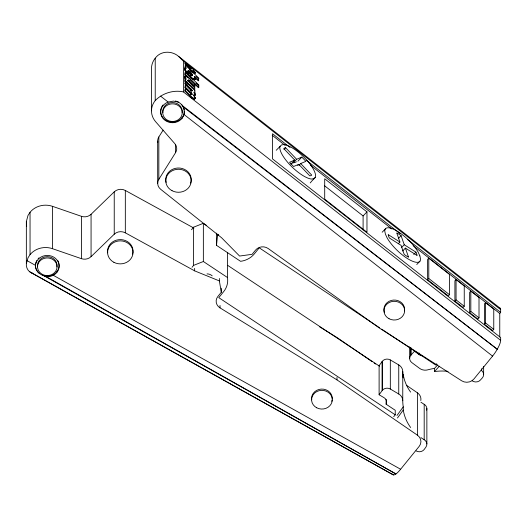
<?xml version="1.0" encoding="UTF-8"?>
<svg xmlns="http://www.w3.org/2000/svg" width="527" height="527" viewBox="0 0 527 527"><rect width="100%" height="100%" fill="white"/><g stroke="black" fill="none" stroke-linecap="round" stroke-linejoin="round"><path stroke-width="0.79" d="M392.911 474.656L31.245 272.749C27.793 271.142 25.942 267.281 26.35 263.566L26.35 221.551L27.997 215.457L30.046 212.282A19.288 17.437 0 0 1 52.469 206.32L81.408 216.314A8.873 8.024 0 0 0 91.066 214.291L114.234 191.854A8.873 8.024 0 0 1 125.327 190.464L193.91 228.092M189.641 69.386L190.372 69.228L184.984 63.826L185.366 62.825L191.018 68.358C191.973 66.521 194.18 71.58 195.273 72.535C195.517 75.012 188.198 69.748 190.135 68.833L190.761 68.82L185.366 63.418L185.366 62.825M185.214 68.115L185.339 69.926L189.746 75.75L189.358 76.151L186.453 72.792L184.799 69.926L184.825 68.523L186.229 68.069L185.366 67.192L185.366 65.012L198.784 78.18L198.402 80.914C192.269 75.974 193.692 74.485 198.784 80.506M194.898 92.548L194.898 90.42L185.366 81.072L185.366 83.371L191.189 89.083L192.177 90.796L191.255 90.44L185.366 84.676L185.366 87.067L191.242 92.851L192.052 94.32L191.044 93.958L185.366 88.398L184.984 91.125L191.387 97.409C192.124 98.206 194.786 100.347 194.753 98.141L195.023 97.317L193.817 94.959L195.043 95.156L195.26 94.465L194.206 91.968L194.898 92.548L194.509 92.95L193.929 92.429M192.474 75.302C191.973 73.622 189.799 70.651 188.159 70.993C188.02 73.227 193.02 75.144 191.894 75.809M379.624 327.781L259.244 247.835L254.337 253.869A20.711 18.728 0 0 1 240.569 261.32L216.498 245.332L217.671 234.12M163.133 130.11L158.838 136.954L158.838 179.318A8.873 8.024 0 0 0 160.695 189.305L221.551 237.723L239.581 256.05L252.117 254.324L255.569 250.088A8.873 8.024 0 0 1 268.223 248.546L379.203 327.926L461.639 380.79A8.873 8.024 0 0 0 473.918 378.999L492.561 356.107L184.015 114.484C185.161 109.735 182.968 104.478 178.567 102.198A11.838 10.698 0 0 0 175.346 101M195.003 78.931C194.496 81.303 191.024 77.621 190.148 76.929L190.537 76.52C191.96 79.109 197.454 80.71 194.575 76.422M26.35 263.566L27.997 257.815L30.046 254.646A19.288 17.437 0 0 1 52.469 248.678L81.408 258.671A8.873 8.024 0 0 0 91.066 256.649L114.234 234.212A8.873 8.024 0 0 1 125.327 232.829L194.634 270.852L219.37 280.924L221.3 292.261L217.855 296.503A8.873 8.024 0 0 0 220.016 307.88L336.984 379.881L417.437 435.19A8.873 8.024 0 0 1 419.222 446.323L400.625 469.247A13.682 3.458 -56.5 0 1 395.935 473.951A13.597 3.439 -56.5 0 1 392.635 474.129M194.509 99.109L195.142 97.739M195.122 93.885L194.654 95.558L193.501 95.334L193.89 94.926M190.978 68.866L191.538 67.831M187.875 80.479L194.509 86.599L194.898 86.197L189.667 81.026C184.496 76.949 195.26 89.57 194.898 87.699L194.509 90.315M194.944 73.26L193.06 70.473M158.838 179.318L175.59 152.619L175.59 144.477M410.625 392.101A47.344 42.799 0 0 1 403.254 374.598L403.254 377.76A47.344 42.799 0 0 1 402.766 371.64A8.873 8.024 0 0 0 398.748 364.921L390.329 359.948A5.916 5.349 0 0 0 382.325 361.258L379.111 365.679L379.111 394.763L384.064 397.694A5.711 5.165 0 0 1 386.107 404.209L395.243 410.276L395.243 414.828L393.695 416.725M379.111 394.763L382.325 390.342L382.325 361.258M396.983 415.507L403.254 406.844A47.344 42.799 0 0 1 402.766 400.724L402.766 371.64M397.47 418.003L403.254 410.006L403.254 406.844M191.518 229.739L193.587 227.196L203.356 223.316L206.703 225.536M192.032 267.294L193.587 265.384L203.356 261.504L227.433 277.492A20.711 18.728 0 0 1 223.685 291.596L218.777 297.636L395.243 414.828M217.671 235.74L218.705 234.469M436.738 363.755L435.704 365.027L381.673 329.138M499.767 337.023L499.767 313.479L500.65 312.399L500.65 309.619A13.63 3.452 -56.4 0 0 499.82 308.071M185.682 79.399C182.856 76.402 186.492 74.333 188.429 77.64L194.898 84.03L194.898 86.197M151.486 110.835L151.486 68.47A19.288 17.437 0 0 1 155.228 58.214C160.695 50.513 172.072 50.526 178.778 56.547L500.294 308.348M175.59 152.619A8.873 8.024 0 0 0 174.839 143.687L155.636 121.711A19.288 17.437 0 0 1 155.228 100.578C162.23 93.279 173.482 89.676 183.396 91.902L500.65 340.343A13.597 3.445 -56.4 0 1 497.257 349.243A13.682 3.465 -56.4 0 1 492.561 356.107M437.746 364.822L434.485 368.406A47.344 42.799 0 0 0 427.878 369.822A8.873 8.024 0 0 1 419.584 368.36L411.818 362.589A5.916 5.349 0 0 1 410.803 355.29L414.512 351.193L419.084 354.592A5.711 5.165 0 0 0 422.048 355.732M448.088 371.37A47.344 42.799 0 0 0 434.485 371.568L439.373 366.186M184.984 63.826L185.366 63.418M185.366 65.012L184.984 67.601L185.761 68.365L186.15 67.963M184.984 67.601L185.366 67.192M184.74 68.688L185.366 68.016M184.674 68.932L185.063 68.523M185.583 67.983L184.825 68.523M184.661 69.221L185.049 68.82M185.471 68.424L185.86 68.016M184.7 69.557L185.089 69.149M184.799 69.926L185.188 69.524M184.951 70.335L185.339 69.926M185.352 71.112L185.741 70.71M190.234 79.709L198.402 87.719L198.784 87.317L198.784 85.005L185.366 71.837L184.984 74.551L188.482 77.989M185.853 71.935L186.242 71.534M187.777 71.283L188.297 70.75M186.453 72.792L186.835 72.39M187.77 71.395L188.409 70.737M190.168 68.912L190.557 68.51M184.984 74.551L185.366 71.837M187.803 71.54L188.561 70.763M189.733 69.571L190.135 68.833M190.267 69.03L190.655 68.622M190.965 68.319L191.446 67.799M187.908 71.152L188.732 70.829M190.339 69.136L191.018 68.358M188.264 71.369L187.987 72.034L188.376 71.626M189.904 69.781L190.761 68.82M191.255 68.293L191.644 67.891M188.343 71.237L188.929 70.928M190.853 68.905L191.242 68.503M191.367 68.365L191.756 67.957M190.945 68.918L191.367 68.457M188.541 71.336L189.127 71.053M190.115 69.972L190.504 69.571L195.333 72.851M191.907 68.075L191.742 68.714L192.131 68.306M191.644 68.602L192.032 68.2M188.738 71.461L189.331 71.204M184.667 76.329L185.669 75.75M187.131 73.668L187.513 73.266M184.918 76.158L185.306 75.75M188.706 72.192L188.528 72.897L188.916 72.495M185.043 76.138L185.57 75.743M188.943 71.613L189.661 71.474M185.399 76.178L185.787 75.776M185.53 76.224L185.919 75.822M184.667 77.265L185.201 75.789M189.272 71.876L189.97 71.744M185.669 76.283L186.057 75.875M184.799 77.653L185.056 76.863M187.875 74.551L188.264 74.149M188.897 73.391L189.285 72.983M192.098 75.572L189.891 72.436L190.273 72.034M186.248 76.606L186.63 76.204M184.964 78.062L185.188 77.245M190.181 72.733L190.57 72.331M189.318 73.879L189.707 73.477M185.168 78.49L185.352 77.653M187.078 76.507L186.69 76.909L187.059 77.186L187.447 76.784M189.463 85.367L184.984 80.967L185.366 78.477L186.077 79.076L185.688 79.485M190.458 73.036L190.846 72.634M188.594 75.354L188.982 74.953M192.368 71.593L192.757 71.185M185.412 78.938L185.557 78.082M190.774 73.398L191.163 72.989M185.794 78.53L186.071 78.997L185.57 79.432L184.984 78.879M191.07 73.754L191.459 73.352M191.341 74.109L191.729 73.708M184.984 80.967L185.366 78.477M191.176 74.841L190.787 75.249L190.28 74.827M191.584 74.459L191.973 74.057M192.144 90.453L191.756 90.855L184.984 83.773L185.366 81.072M190.926 75.354L191.314 74.946M191.696 74.63L192.085 74.221M191.472 75.065L191.084 75.466L191.788 75.256M191.802 74.801L192.19 74.393M191.248 75.572L191.63 75.17M191.861 74.906L192.25 74.505M191.927 75.018L192.309 74.617M191.545 75.723L191.927 75.321M192.012 75.223L192.401 74.821M191.676 75.769L192.46 75.005M191.788 75.802L192.487 75.163M194.476 73.108L194.865 72.7M194.806 72.818L195.194 72.416M194.601 73.187L195.273 72.535M187.783 80.572L188.198 80.104M194.713 73.24L195.333 72.64M187.783 80.664L188.35 80.071M194.812 73.273L195.359 72.733M184.984 83.773L185.366 83.371M188.08 80.512L188.468 80.104M190.965 77.673L191.354 77.265M188.699 80.229L187.862 80.993L188.04 81.382L188.429 80.98M188.554 80.796L188.943 80.394M188.712 80.914L189.101 80.512M185.366 84.676L184.984 87.475L190.853 93.253L191.67 94.629M188.317 81.817L188.699 81.415M189.048 81.204L189.437 80.796M191.894 78.457L192.283 78.049M189.279 81.435L189.667 81.026M194.305 76.896L194.694 76.487M192.507 78.898L192.895 78.497M194.786 76.922L194.397 77.324L194.147 76.85M184.984 87.475L185.366 87.067M193.099 79.267L193.488 78.866M194.601 77.759L194.99 77.357M194.773 78.174L195.161 77.765M193.646 79.544L194.035 79.136M194.134 79.715L194.522 79.313M194.549 79.788L194.937 79.379M195.036 79.208L195.425 78.806M194.759 79.729L195.392 79.03M184.984 91.125L185.366 88.398M198.402 78.582L198.784 78.18M190.8 89.485L191.189 89.083M191.057 89.774L191.446 89.373M191.288 90.064L191.676 89.656M190.866 90.848L191.255 90.44M191.485 90.348L191.874 89.939M190.991 90.947L191.38 90.545M191.143 91.059L191.525 90.657M191.644 90.611L192.032 90.209M191.795 90.993L192.184 90.591M190.524 92.917L190.912 92.508M190.853 93.253L191.242 92.851M198.402 85.414L198.784 85.005M190.491 94.214L190.879 93.806M191.143 93.595L191.525 93.193M191.373 93.938L191.762 93.529M190.926 94.57L191.314 94.162M191.084 94.669L191.933 93.846M191.229 94.748L191.617 94.346M191.65 94.517L192.039 94.116M191.63 94.788L192.059 94.228M194.094 92.93L194.483 92.528M194.219 93.16L194.608 92.759M191.387 97.409L191.775 97.008L185.366 90.723M194.608 93.958L194.997 93.556M191.551 97.567C192.467 96.698 193.666 99.372 195.01 98.621M191.716 97.719L192.098 97.317M193.679 95.789L194.358 95.123M194.819 94.59L195.207 94.188M191.881 97.864L192.269 97.462M194.871 94.867L195.26 94.465M192.052 98.009L192.434 97.607M194.364 95.604L194.753 95.203M194.885 95.117L195.273 94.715M192.217 98.147L192.605 97.739M194.654 95.558L195.221 94.992M194.094 96.54L194.483 96.138M192.539 98.384L192.928 97.976M194.279 96.902L194.667 96.5M192.849 98.595L193.238 98.187M193.152 98.773L193.541 98.371M193.442 98.924L193.831 98.516M194.634 97.726L195.023 97.317M193.712 99.036L194.101 98.628M193.956 99.109L194.344 98.707M194.173 99.148L194.562 98.747M194.792 98.503L195.174 98.094M194.358 99.148L195.135 98.397M276.227 150.274L281.576 144.879L284.046 144.576A23.669 7.648 43.8 0 1 305.331 158.62A23.669 7.648 43.8 0 1 315.324 177.388L311.45 181.433M284.007 149.51L285.667 147.777L296.642 159.286L301.806 157.125A19.235 6.212 43.8 0 1 305.851 161.374L300.686 163.535L299.026 165.267M290.864 164.128L294.738 160.083L283.763 148.574A19.235 6.212 43.8 0 1 285.667 147.777M292.768 163.33L296.642 159.286M297.933 161.17L301.806 157.125M297.676 165.485L298.783 164.332L309.757 175.847A19.235 6.212 43.8 0 0 311.661 175.05L300.686 163.535M363.096 229.779L363.096 215.932L366.97 211.887L324.704 178.785L324.704 199.147L366.97 232.249L366.97 211.887M382.174 232.236L385.369 228.902M398.326 238.553L401.093 235.661A19.235 6.212 43.8 0 0 396.772 232.934L399.914 242.018L398.254 243.751M401.469 247.631L404.235 244.745L401.093 235.661M402.621 250.984L405.395 248.092L417.107 255.49A19.235 6.212 43.8 0 0 415.948 252.143L404.235 244.745M413.735 254.455L415.948 252.143M416.738 264.541L419.933 261.208M428.78 258.197L427.621 259.409L427.621 279.712L448.325 295.93L449.485 294.718L449.485 274.409L428.78 258.197L428.78 278.5L427.621 279.712M456.066 279.56L454.906 280.772L454.906 301.082L463.088 307.485L464.247 306.273L464.247 285.97L456.066 279.56L456.066 299.87L454.906 301.082M470.828 291.121L469.662 292.333L469.662 312.636L477.844 319.046L479.01 317.834L479.01 297.524L470.828 291.121L470.828 311.424L469.662 312.636M485.584 302.676L484.425 303.895L484.425 324.197L492.607 330.607L493.766 329.395L493.766 309.085L485.584 302.676L485.584 322.985L484.425 324.197M315.324 177.388L313.848 178.739L311.378 179.042A23.669 7.648 43.8 0 1 290.094 164.997A23.669 7.648 43.8 0 1 280.107 146.229M294.738 160.083L289.573 162.244A19.235 6.212 43.8 0 0 293.618 166.492L298.783 164.332M294.244 162.711L296.457 161.789M400.625 469.247L53.332 275.325C46.277 278.869 35.105 273.908 35.48 265.358L26.923 260.575M160.557 96.112L168.159 102.067L173.469 101.092L178.567 102.198M31.245 272.749L33.227 273.52M29.519 271.655L393.379 474.932M45.526 276.227L395.935 473.951L44.215 275.891M382.325 390.342A5.916 5.349 0 0 1 390.329 389.031L398.748 394.005A8.873 8.024 0 0 1 402.766 400.724M319.474 326.747L336.984 337.524L372.141 361.693M399.914 242.018L388.201 234.614A19.235 6.212 43.8 0 0 389.354 237.967L401.073 245.365L404.209 254.449A19.235 6.212 43.8 0 0 408.53 257.176L405.395 248.092M227.671 265.351L379.512 366.193M374.17 363.083L375.52 364.019M406.62 385.395L417.437 392.832A8.873 8.024 0 0 1 420.816 400.553M183.139 106.856L497.257 349.243L182.487 105.71M178.778 56.547L183.396 61.178L500.65 309.619M290.028 147.455L272.525 133.753L272.525 158.917L500.65 337.563L500.65 340.343M306.227 160.149L400.197 233.738M407.325 239.317L500.65 312.399M272.202 135.274L285.133 145.399M310.35 165.142L391.805 228.935M413.142 245.641L499.767 313.479M324.672 185.84L363.096 215.932M428.78 278.5L449.485 294.718M456.066 299.87L464.247 306.273M470.828 311.424L479.01 317.834M485.584 322.985L493.766 329.395M190.504 69.571L190.122 69.169M189.746 75.75L190.537 76.52M188.37 66.554L190.629 68.767M196.064 76.296L197.816 78.009M190.234 77.397L191.4 78.543M196.064 83.121L197.816 84.84M185.366 74.149L198.784 87.317M185.366 80.565L194.898 89.913M184.984 81.474L187.783 84.228M26.66 226.511L26.35 221.551M483.641 366.463L483.641 374.697M481.48 368.775L481.48 370.422A5.916 5.349 0 0 1 482.495 377.721L480.42 380.02A5.916 5.349 0 0 1 472.093 380.751M434.485 368.406L434.485 371.568M426.863 408.517L426.863 443.918M420.928 402.187A47.344 42.799 0 0 0 424.189 404.301L424.189 439.709A5.916 5.349 0 0 1 425.908 447.113L424.103 449.59A5.916 5.349 0 0 1 416.093 450.901M419.084 352.978L419.084 354.592M417.437 392.832L417.437 435.19M411.001 347.787L411.001 355.06M410.803 348.018L410.803 355.29M409.663 346.825L409.663 358.136M398.748 364.921L398.748 394.005M390.329 359.948L390.329 389.031M386.107 399.361L386.107 404.209M382.141 361.496L382.141 390.579M336.984 377.437L336.984 379.881M227.433 252.301L227.433 277.492M221.3 288.183L221.3 292.261M220.016 305.436L220.016 307.88M219.37 278.48L219.37 280.924M216.498 233.145L216.498 245.332M203.356 223.316L203.356 261.504M194.634 268.408L194.634 270.852M193.587 227.196L193.587 265.384M183.396 61.178L183.396 91.902M182.039 117.725L182.039 118.358M157.685 141.157L157.685 183.515M155.228 58.214L155.228 100.578M125.327 190.464L125.327 232.829M114.234 191.854L114.234 234.212M91.066 214.291L91.066 256.649M81.408 216.314L81.408 258.671M56.83 271.827L56.83 272.459M52.469 206.32L52.469 248.678M30.046 212.282L30.046 254.646M37.634 266.827A9.763 8.827 0 0 1 47.338 256.662A9.763 8.827 0 0 1 56.923 266.919M57.865 260.681A11.838 10.698 0 0 1 56.02 272.716A11.838 10.698 0 0 1 42.924 275.437M39.406 273.473A11.838 10.698 0 0 1 36.824 260.49M38.128 258.711A11.838 10.698 0 0 1 38.965 257.887M35.48 265.358A11.838 10.698 0 0 1 53.51 257.018A11.838 10.698 0 0 1 53.332 275.325M107.725 252.841A12.72 11.502 0 0 1 121.039 239.62A12.72 11.502 0 0 1 132.573 254.139M332.155 399.947A10.356 9.361 0 0 1 331.773 401.376M311.701 399.855A10.356 9.361 0 0 1 321.18 389.097A10.356 9.361 0 0 1 332.293 398.484M207.032 273.895A7.325 6.62 0 0 1 212.197 275.858M424.189 404.301A5.916 5.349 0 0 1 426.666 410.177M424.189 439.709A47.344 42.799 0 0 1 420.928 437.594M410.625 427.502A47.344 42.799 0 0 1 403.254 410.006M162.85 112.725A9.763 8.827 0 0 1 172.546 102.561A9.763 8.827 0 0 1 182.131 112.818M184.331 111.131A11.838 10.698 0 0 1 170.755 121.974A11.838 10.698 0 0 1 161.262 108.028M161.473 107.501A11.838 10.698 0 0 1 162.962 105.051M181.69 104.649A11.838 10.698 0 0 1 184.193 109.735M184.015 114.484A11.838 10.698 0 0 1 164.747 120.11A11.838 10.698 0 0 1 168.159 102.067M166.176 182.421A12.72 11.502 0 0 1 177.882 168.014A12.72 11.502 0 0 1 191.037 181.36M190.912 181.953A12.72 11.502 0 0 1 190.557 183.113M384.42 312.241A10.356 9.361 0 0 1 393.524 300.061A10.356 9.361 0 0 1 404.505 310.91M157.804 142.244A8.873 8.024 0 0 1 158.838 136.954M311.062 181.841A23.669 7.648 43.8 0 1 310.238 182.902M419.881 255.938L418.148 252.13A23.669 7.648 43.8 0 0 398.023 231.656A23.669 7.648 43.8 0 0 384.763 231.043L385.421 234.172L387.161 237.98A23.669 7.648 43.8 0 0 407.285 258.454A23.669 7.648 43.8 0 0 420.546 259.067L419.881 255.938M42.364 274.376A9.763 8.827 0 0 0 57.054 266.8A9.763 8.827 0 0 0 42.45 259.086A9.763 8.827 0 0 0 42.364 274.376M113.885 262.301A12.72 11.502 0 0 0 133.028 252.426A12.72 11.502 0 0 0 114.003 242.374A12.72 11.502 0 0 0 113.885 262.301M316.714 407.786A10.356 9.361 0 0 0 332.293 399.749A10.356 9.361 0 0 0 316.806 391.568A10.356 9.361 0 0 0 316.714 407.786M167.573 120.275A9.763 8.827 0 0 0 182.263 112.699A9.763 8.827 0 0 0 167.658 104.985A9.763 8.827 0 0 0 167.573 120.275M172.059 190.702A12.72 11.502 0 0 0 191.202 180.827A12.72 11.502 0 0 0 172.177 170.774A12.72 11.502 0 0 0 172.059 190.702M389.058 318.743A10.356 9.361 0 0 0 404.637 310.713A10.356 9.361 0 0 0 389.15 302.531A10.356 9.361 0 0 0 389.058 318.743"/></g></svg>
